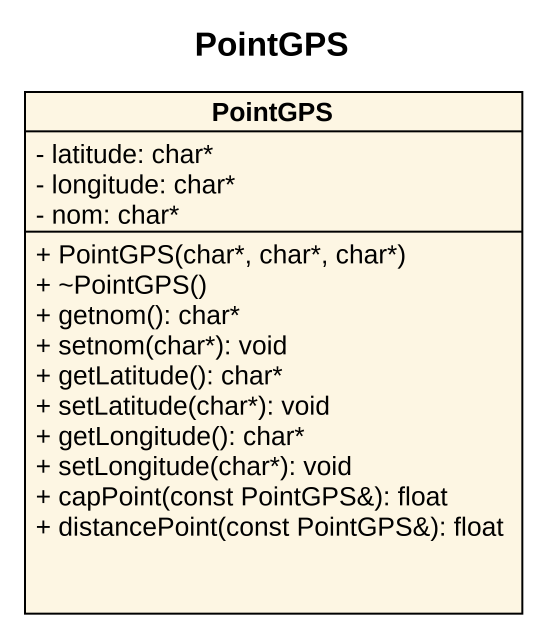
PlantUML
@startuml
title PointGPS
hide circle
hide empty members
skinparam classAttributeIconSize 0
class PointGPS {
  - latitude: char*
  - longitude: char*
  - nom: char*
  + PointGPS(char*, char*, char*)
  + ~PointGPS()
  + getnom(): char*
  + setnom(char*): void
  + getLatitude(): char*
  + setLatitude(char*): void
  + getLongitude(): char*
  + setLongitude(char*): void
  + capPoint(const PointGPS&): float
  + distancePoint(const PointGPS&): float
}
@enduml
